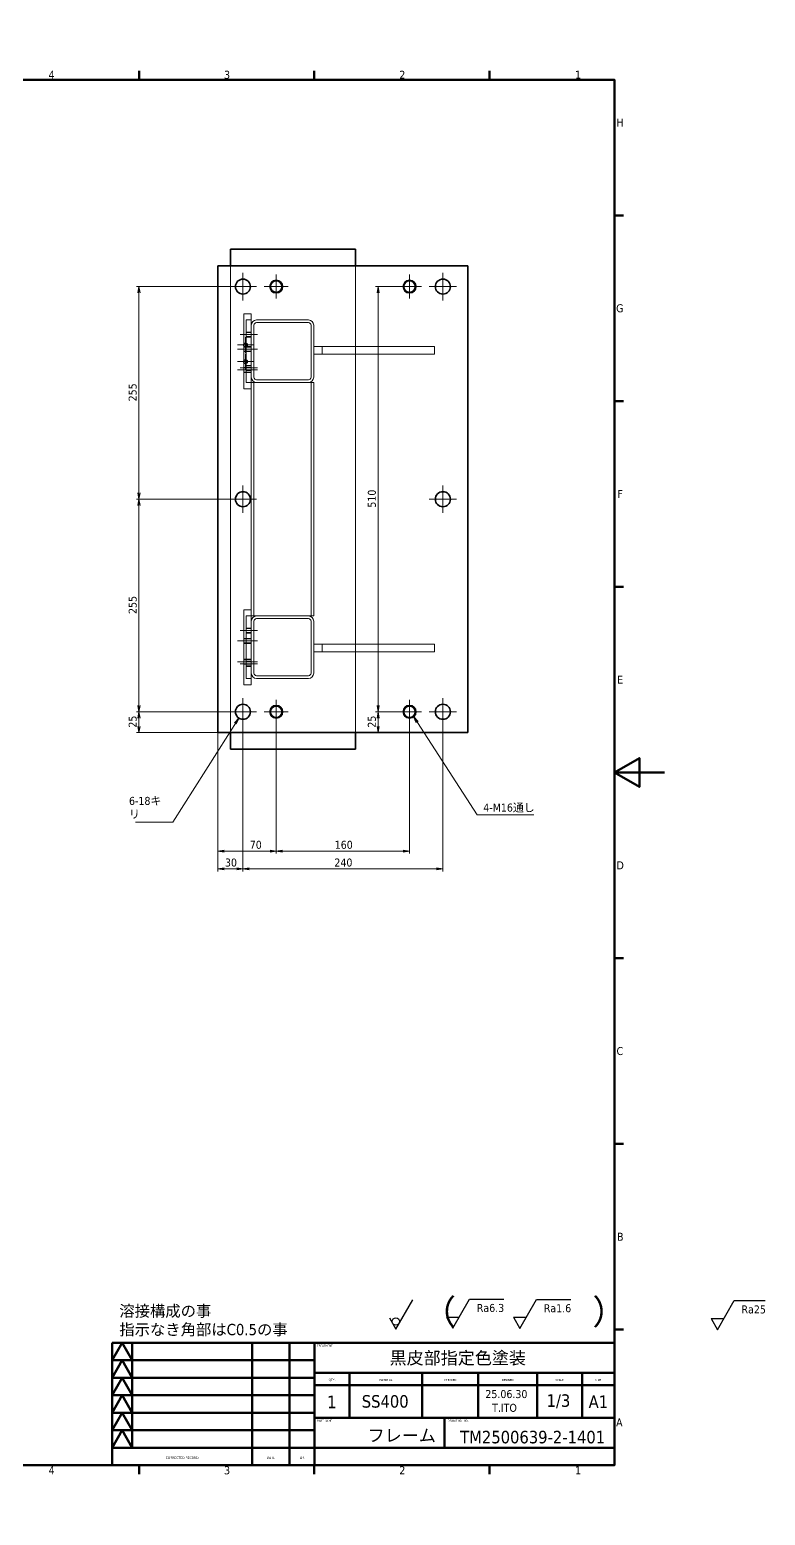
# Model space of a CAD drawing. Header units: millimetres. Extents: x 0 to 2644, y -211 to 1782.
# Drawn here: x 1761 to 2644, y 0 to 1782 of the extents above; entities that cross this region are included whole.
import ezdxf

# ---------------------------------------------------------------- set-up
doc = ezdxf.new("R2010")
doc.units = ezdxf.units.MM
doc.header["$LTSCALE"] = 3
for name, color, linetype, lineweight in [('Border (ISO)', 7, 'Continuous', 70), ('Center Mark (ISO)', 7, 'Continuous', 5), ('Centerline (ISO)', 7, 'Continuous', 5), ('Dimension (ISO)', 7, 'Continuous', 25), ('Hidden (ISO)', 7, 'Continuous', 5), ('Symbol (ISO)', 7, 'Continuous', 25), ('Visible (ISO)', 7, 'Continuous', 35), ('Visible Narrow (ISO)', 7, 'Continuous', 5)]:
    doc.layers.add(name, color=color, linetype=linetype, lineweight=lineweight)
doc.styles.add('MX_NOTE_STANDARD', font='tahoma.ttf')
doc.styles.add('Note Text (JIS)', font='tahoma.ttf')
doc.dimstyles.new('Default (JIS)', dxfattribs={"dimscale": 3, "dimtxt": 3.2, "dimasz": 2.5, "dimexe": 1, "dimexo": 0, "dimgap": 0.8, "dimtad": 1, "dimrnd": 1e-08, "dimdsep": 46, "dimtxsty": 'Note Text (JIS)', "dimblk": 'OPEN', "dimcen": 0.09, "dimdle": 10, "dimclrd": 7, "dimclre": 7, "dimclrt": 256, "dimadec": 0, "dimazin": 2, "dimtfac": 0.78125, "dimtmove": 0, "dimatfit": 3, "dimldrblk": 'OPEN', "dimfxl": 1, "dimtolj": 1, "dimtzin": 0, "dimlwd": 0, "dimlwe": 0, "dimarcsym": 0})
doc.dimstyles.new('Default (JIS)$7', dxfattribs={"dimscale": 3, "dimtxt": 3.2, "dimasz": 2.5, "dimexe": 1, "dimexo": 0, "dimgap": 0.8, "dimtad": 1, "dimrnd": 1e-08, "dimdsep": 46, "dimtxsty": 'Note Text (JIS)', "dimblk": 'OPEN', "dimcen": 0.09, "dimdle": 10, "dimclrd": 256, "dimclre": 7, "dimclrt": 256, "dimadec": 0, "dimazin": 2, "dimtfac": 0.78125, "dimtmove": 0, "dimatfit": 3, "dimldrblk": 'OPEN', "dimfxl": 1, "dimtolj": 1, "dimtzin": 0, "dimlwd": 0, "dimlwe": 0, "dimarcsym": 0})

# ---------------------------------------------------------------- blocks, each defined once
blk = doc.blocks.new('図面枠 既定の図面枠')
at = {"layer": 'Border (ISO)'}
for p, q in [((70.08, 574), (70.08, 577.6)), ((140.17, 574), (140.17, 577.6)), ((210.25, 574), (210.25, 577.6)), ((280.33, 574), (280.33, 577.6)), ((350.42, 574), (350.42, 577.6)), ((490.58, 574), (490.58, 577.6)), ((560.67, 574), (560.67, 577.6)), ((630.75, 574), (630.75, 577.6)), ((700.83, 574), (700.83, 577.6)), ((770.92, 574), (770.92, 577.6)), ((20, 519.75), (16.4, 519.75)), ((821, 519.75), (824.6, 519.75)), ((20, 445.5), (16.4, 445.5)), ((821, 445.5), (824.6, 445.5)), ((20, 371.25), (16.4, 371.25)), ((821, 371.25), (824.6, 371.25)), ((20, 222.75), (16.4, 222.75)), ((821, 222.75), (824.6, 222.75)), ((20, 148.5), (16.4, 148.5)), ((821, 148.5), (824.6, 148.5)), ((20, 74.25), (16.4, 74.25)), ((821, 74.25), (824.6, 74.25)), ((70.08, 20), (70.08, 16.4)), ((140.17, 20), (140.17, 16.4)), ((210.25, 20), (210.25, 16.4)), ((280.33, 20), (280.33, 16.4)), ((350.42, 20), (350.42, 16.4)), ((490.58, 20), (490.58, 16.4)), ((560.67, 20), (560.67, 16.4)), ((630.75, 20), (630.75, 16.4)), ((700.83, 20), (700.83, 16.4)), ((770.92, 20), (770.92, 16.4))]:
    blk.add_line(p, q, dxfattribs=at)
at = {"layer": 'Border (ISO)', "flags": 128}
for points in [[(420.5, 594), (420.5, 574), (414.73, 584), (426.27, 584), (420.5, 574)], [(20, 20), (20, 574), (821, 574), (821, 20), (20, 20)], [(0, 297), (20, 297), (10, 302.77), (10, 291.23), (20, 297)], [(841, 297), (821, 297), (831, 302.77), (831, 291.23), (821, 297)], [(420.5, 0), (420.5, 20), (414.73, 10), (426.27, 10), (420.5, 20)]]:
    blk.add_lwpolyline(points, dxfattribs=at)
at = {"layer": 'Border (ISO)', "char_height": 3.2, "attachment_point": 7, "style": 'MX_NOTE_STANDARD'}
for s, insert in [('12', (33.12, 574.4)), ('11', (103.2, 574.4)), ('10', (173.29, 574.33)), ('9', (244.23, 574.34)), ('8', (314.33, 574.33)), ('7', (384.47, 574.4)), ('6', (454.52, 574.33)), ('5', (524.69, 574.33)), ('4', (594.59, 574.4)), ('3', (664.8, 574.33)), ('2', (734.9, 574.4)), ('1', (805.24, 574.4)), ('H', (16.83, 555.28)), ('H', (821.83, 555.28)), ('G', (16.67, 480.96)), ('G', (821.67, 480.96)), ('F', (17.17, 406.78)), ('F', (822.17, 406.78)), ('E', (17.09, 332.53)), ('E', (822.09, 332.53)), ('D', (16.83, 258.28)), ('D', (821.83, 258.28)), ('C', (16.82, 183.97)), ('C', (821.82, 183.97)), ('B', (17.02, 109.78)), ('B', (822.02, 109.78)), ('A', (16.64, 35.53)), ('A', (821.64, 35.53)), ('12', (33.12, 16.4)), ('11', (103.2, 16.4)), ('10', (173.29, 16.33)), ('9', (244.23, 16.34)), ('8', (314.33, 16.33)), ('7', (384.47, 16.4)), ('6', (454.52, 16.33)), ('5', (524.69, 16.33)), ('4', (594.59, 16.4)), ('3', (664.8, 16.33)), ('2', (734.9, 16.4)), ('1', (805.24, 16.4))]:
    blk.add_mtext(s, dxfattribs=dict(at, insert=insert))
blk = doc.blocks.new('面の指示記号 ID1')
at = {"layer": 'Symbol (ISO)'}
for p, q in [((733.53, 74.48), (740.25, 86.13)), ((730.94, 78.96), (733.53, 74.48))]:
    blk.add_line(p, q, dxfattribs=at)
blk.add_circle((733.53, 77.47), 1.49, dxfattribs=at)
blk = doc.blocks.new('面の指示記号 ID2')
at = {"layer": 'Symbol (ISO)'}
for p, q in [((862.21, 74.19), (868.94, 85.84)), ((868.94, 85.84), (881.34, 85.84)), ((859.62, 78.67), (862.21, 74.19)), ((859.62, 78.67), (864.79, 78.67))]:
    blk.add_line(p, q, dxfattribs=at)
at = {"layer": 'Symbol (ISO)', "insert": (871.82, 80.66), "char_height": 3.2, "attachment_point": 7, "style": 'MX_NOTE_STANDARD'}
blk.add_mtext('Ra25', dxfattribs=at)
blk = doc.blocks.new('面の指示記号 ID3')
at = {"layer": 'Symbol (ISO)'}
for p, q in [((756.31, 74.78), (763.04, 86.43)), ((763.04, 86.43), (776.78, 86.43)), ((753.72, 79.26), (756.31, 74.78)), ((753.72, 79.26), (758.9, 79.26))]:
    blk.add_line(p, q, dxfattribs=at)
at = {"layer": 'Symbol (ISO)', "insert": (765.92, 81.24), "char_height": 3.2, "attachment_point": 7, "style": 'MX_NOTE_STANDARD'}
blk.add_mtext('Ra6.3', dxfattribs=at)
blk = doc.blocks.new('面の指示記号 ID4')
at = {"layer": 'Symbol (ISO)'}
for p, q in [((783.13, 74.68), (789.85, 86.33)), ((789.85, 86.33), (803.59, 86.33)), ((780.54, 79.16), (783.13, 74.68)), ((780.54, 79.16), (785.71, 79.16))]:
    blk.add_line(p, q, dxfattribs=at)
at = {"layer": 'Symbol (ISO)', "insert": (792.73, 81.14), "char_height": 3.2, "attachment_point": 7, "style": 'MX_NOTE_STANDARD'}
blk.add_mtext('Ra1.6', dxfattribs=at)
blk = doc.blocks.new('_Open')
at = {"color": 0, "linetype": 'ByBlock', "lineweight": -2}
for p, q in [((-1, 0.17), (0, 0)), ((-1, -0.17), (0, 0)), ((0, 0), (-1, 0))]:
    blk.add_line(p, q, dxfattribs=at)
blk = doc.blocks.new('*D70')
at = {"layer": 'Defpoints', "color": 0, "linetype": 'Continuous', "transparency": 16777216}
for p in [(2017, 1473.8), (1892.2, 1218.8), (2030.2, 1218.8)]:
    blk.add_point(p, dxfattribs=at)
at = {"layer": 'Dimension (ISO)', "color": 7, "linetype": 'Continuous', "lineweight": 0, "transparency": 16777216}
for p, q in [((2017, 1473.8), (1889.2, 1473.8)), ((1892.2, 1466.3), (1892.2, 1226.3)), ((2030.2, 1218.8), (1889.2, 1218.8))]:
    blk.add_line(p, q, dxfattribs=at)
at = {"layer": 'Dimension (ISO)', "color": 7, "linetype": 'Continuous', "lineweight": 0, "transparency": 16777216, "xscale": 7.5, "yscale": 7.5, "zscale": 7.5}
for p, rotation in [((1892.2, 1473.8), 90), ((1892.2, 1218.8), 270)]:
    blk.add_blockref('_Open', p, dxfattribs=dict(at, rotation=rotation))
at = {"layer": 'Dimension (ISO)', "linetype": 'Continuous', "lineweight": 5, "transparency": 16777216, "insert": (1879.8, 1336.2), "char_height": 9.6, "attachment_point": 1, "rotation": 90, "style": 'Note Text (JIS)'}
blk.add_mtext('\\A1;255', dxfattribs=at)
blk = doc.blocks.new('*D71')
at = {"layer": 'Defpoints', "color": 0, "linetype": 'Continuous', "transparency": 16777216}
for p in [(2017, 1218.8), (1892.2, 963.8), (2000.5, 963.8)]:
    blk.add_point(p, dxfattribs=at)
at = {"layer": 'Dimension (ISO)', "color": 7, "linetype": 'Continuous', "lineweight": 0, "transparency": 16777216}
for p, q in [((2017, 1218.8), (1889.2, 1218.8)), ((1892.2, 1211.3), (1892.2, 971.3)), ((2000.5, 963.8), (1889.2, 963.8))]:
    blk.add_line(p, q, dxfattribs=at)
at = {"layer": 'Dimension (ISO)', "color": 7, "linetype": 'Continuous', "lineweight": 0, "transparency": 16777216, "xscale": 7.5, "yscale": 7.5, "zscale": 7.5}
for p, rotation in [((1892.2, 1218.8), 90), ((1892.2, 963.8), 270)]:
    blk.add_blockref('_Open', p, dxfattribs=dict(at, rotation=rotation))
at = {"layer": 'Dimension (ISO)', "linetype": 'Continuous', "lineweight": 5, "transparency": 16777216, "insert": (1879.8, 1081.2), "char_height": 9.6, "attachment_point": 1, "rotation": 90, "style": 'Note Text (JIS)'}
blk.add_mtext('\\A1;255', dxfattribs=at)
blk = doc.blocks.new('*D72')
at = {"layer": 'Defpoints', "color": 0, "linetype": 'Continuous', "transparency": 16777216}
for p in [(1892.2, 963.8), (2000.5, 963.8), (1987, 938.8)]:
    blk.add_point(p, dxfattribs=at)
at = {"layer": 'Dimension (ISO)', "color": 7, "linetype": 'Continuous', "lineweight": 0, "transparency": 16777216}
for p, q in [((2000.5, 963.8), (1889.2, 963.8)), ((1892.2, 946.3), (1892.2, 956.3)), ((1987, 938.8), (1889.2, 938.8))]:
    blk.add_line(p, q, dxfattribs=at)
at = {"layer": 'Dimension (ISO)', "color": 7, "linetype": 'Continuous', "lineweight": 0, "transparency": 16777216, "xscale": 7.5, "yscale": 7.5, "zscale": 7.5}
for p, rotation in [((1892.2, 963.8), 90), ((1892.2, 938.8), 270)]:
    blk.add_blockref('_Open', p, dxfattribs=dict(at, rotation=rotation))
at = {"layer": 'Dimension (ISO)', "linetype": 'Continuous', "lineweight": 5, "transparency": 16777216, "insert": (1879.8, 944.8), "char_height": 9.6, "attachment_point": 1, "rotation": 90, "style": 'Note Text (JIS)'}
blk.add_mtext('\\A1;25', dxfattribs=at)
blk = doc.blocks.new('*D73')
at = {"layer": 'Defpoints', "color": 0, "linetype": 'Continuous', "transparency": 16777216}
for p in [(2017, 947.3), (2257, 947.3), (2257, 775.4)]:
    blk.add_point(p, dxfattribs=at)
at = {"layer": 'Dimension (ISO)', "color": 7, "linetype": 'Continuous', "lineweight": 0, "transparency": 16777216}
for p, q in [((2017, 947.3), (2017, 772.4)), ((2257, 947.3), (2257, 772.4)), ((2024.5, 775.4), (2249.5, 775.4))]:
    blk.add_line(p, q, dxfattribs=at)
at = {"layer": 'Dimension (ISO)', "color": 7, "linetype": 'Continuous', "lineweight": 0, "transparency": 16777216, "xscale": 7.5, "yscale": 7.5, "zscale": 7.5, "rotation": 180}
blk.add_blockref('_Open', (2017, 775.4), dxfattribs=at)
at = {"layer": 'Dimension (ISO)', "color": 7, "linetype": 'Continuous', "lineweight": 0, "transparency": 16777216, "xscale": 7.5, "yscale": 7.5, "zscale": 7.5}
blk.add_blockref('_Open', (2257, 775.4), dxfattribs=at)
at = {"layer": 'Dimension (ISO)', "linetype": 'Continuous', "lineweight": 5, "transparency": 16777216, "insert": (2126.8, 787.8), "char_height": 9.6, "attachment_point": 1, "style": 'Note Text (JIS)'}
blk.add_mtext('\\A1;240', dxfattribs=at)
blk = doc.blocks.new('*D74')
at = {"layer": 'Defpoints', "color": 0, "linetype": 'Continuous', "transparency": 16777216}
for p in [(2017, 947.3), (1987, 938.8), (1987, 775.4)]:
    blk.add_point(p, dxfattribs=at)
at = {"layer": 'Dimension (ISO)', "color": 7, "linetype": 'Continuous', "lineweight": 0, "transparency": 16777216}
for p, q in [((2017, 947.3), (2017, 772.4)), ((1987, 938.8), (1987, 772.4)), ((2009.5, 775.4), (1994.5, 775.4))]:
    blk.add_line(p, q, dxfattribs=at)
at = {"layer": 'Dimension (ISO)', "color": 7, "linetype": 'Continuous', "lineweight": 0, "transparency": 16777216, "xscale": 7.5, "yscale": 7.5, "zscale": 7.5, "rotation": 180}
blk.add_blockref('_Open', (1987, 775.4), dxfattribs=at)
at = {"layer": 'Dimension (ISO)', "color": 7, "linetype": 'Continuous', "lineweight": 0, "transparency": 16777216, "xscale": 7.5, "yscale": 7.5, "zscale": 7.5}
blk.add_blockref('_Open', (2017, 775.4), dxfattribs=at)
at = {"layer": 'Dimension (ISO)', "linetype": 'Continuous', "lineweight": 5, "transparency": 16777216, "insert": (1995.4, 787.8), "char_height": 9.6, "attachment_point": 1, "style": 'Note Text (JIS)'}
blk.add_mtext('\\A1;30', dxfattribs=at)
blk = doc.blocks.new('*D75')
at = {"layer": 'Defpoints', "color": 0, "linetype": 'Continuous', "transparency": 16777216}
for p in [(2202.6, 1473.8), (2179.3, 963.8), (2202.6, 963.8)]:
    blk.add_point(p, dxfattribs=at)
at = {"layer": 'Dimension (ISO)', "color": 7, "linetype": 'Continuous', "lineweight": 0, "transparency": 16777216}
for p, q in [((2202.6, 1473.8), (2176.3, 1473.8)), ((2179.3, 1466.3), (2179.3, 971.3)), ((2202.6, 963.8), (2176.3, 963.8))]:
    blk.add_line(p, q, dxfattribs=at)
at = {"layer": 'Dimension (ISO)', "color": 7, "linetype": 'Continuous', "lineweight": 0, "transparency": 16777216, "xscale": 7.5, "yscale": 7.5, "zscale": 7.5}
for p, rotation in [((2179.3, 1473.8), 90), ((2179.3, 963.8), 270)]:
    blk.add_blockref('_Open', p, dxfattribs=dict(at, rotation=rotation))
at = {"layer": 'Dimension (ISO)', "linetype": 'Continuous', "lineweight": 5, "transparency": 16777216, "insert": (2166.9, 1208.7), "char_height": 9.6, "attachment_point": 1, "rotation": 90, "style": 'Note Text (JIS)'}
blk.add_mtext('\\A1;510', dxfattribs=at)
blk = doc.blocks.new('*D76')
at = {"layer": 'Defpoints', "color": 0, "linetype": 'Continuous', "transparency": 16777216}
for p in [(2057, 949.4), (2217, 949.4), (2217, 796.7)]:
    blk.add_point(p, dxfattribs=at)
at = {"layer": 'Dimension (ISO)', "color": 7, "linetype": 'Continuous', "lineweight": 0, "transparency": 16777216}
for p, q in [((2057, 949.4), (2057, 793.7)), ((2217, 949.4), (2217, 793.7)), ((2064.5, 796.7), (2209.5, 796.7))]:
    blk.add_line(p, q, dxfattribs=at)
at = {"layer": 'Dimension (ISO)', "color": 7, "linetype": 'Continuous', "lineweight": 0, "transparency": 16777216, "xscale": 7.5, "yscale": 7.5, "zscale": 7.5, "rotation": 180}
blk.add_blockref('_Open', (2057, 796.7), dxfattribs=at)
at = {"layer": 'Dimension (ISO)', "color": 7, "linetype": 'Continuous', "lineweight": 0, "transparency": 16777216, "xscale": 7.5, "yscale": 7.5, "zscale": 7.5}
blk.add_blockref('_Open', (2217, 796.7), dxfattribs=at)
at = {"layer": 'Dimension (ISO)', "linetype": 'Continuous', "lineweight": 5, "transparency": 16777216, "insert": (2127.2, 809.1), "char_height": 9.6, "attachment_point": 1, "style": 'Note Text (JIS)'}
blk.add_mtext('\\A1;160', dxfattribs=at)
blk = doc.blocks.new('*D77')
at = {"layer": 'Defpoints', "color": 0, "linetype": 'Continuous', "transparency": 16777216}
for p in [(2057, 949.4), (1987, 938.8), (1987, 796.7)]:
    blk.add_point(p, dxfattribs=at)
at = {"layer": 'Dimension (ISO)', "color": 7, "linetype": 'Continuous', "lineweight": 0, "transparency": 16777216}
for p, q in [((2057, 949.4), (2057, 793.7)), ((1987, 938.8), (1987, 793.7)), ((2049.5, 796.7), (1994.5, 796.7))]:
    blk.add_line(p, q, dxfattribs=at)
at = {"layer": 'Dimension (ISO)', "color": 7, "linetype": 'Continuous', "lineweight": 0, "transparency": 16777216, "xscale": 7.5, "yscale": 7.5, "zscale": 7.5, "rotation": 180}
blk.add_blockref('_Open', (1987, 796.7), dxfattribs=at)
at = {"layer": 'Dimension (ISO)', "color": 7, "linetype": 'Continuous', "lineweight": 0, "transparency": 16777216, "xscale": 7.5, "yscale": 7.5, "zscale": 7.5}
blk.add_blockref('_Open', (2057, 796.7), dxfattribs=at)
at = {"layer": 'Dimension (ISO)', "linetype": 'Continuous', "lineweight": 5, "transparency": 16777216, "insert": (2025.2, 809.1), "char_height": 9.6, "attachment_point": 1, "style": 'Note Text (JIS)'}
blk.add_mtext('\\A1;70', dxfattribs=at)
blk = doc.blocks.new('*D78')
at = {"layer": 'Defpoints', "color": 0, "linetype": 'Continuous', "transparency": 16777216}
for p in [(2179.3, 963.8), (2217, 963.8), (2179.3, 938.8)]:
    blk.add_point(p, dxfattribs=at)
at = {"layer": 'Dimension (ISO)', "color": 7, "linetype": 'Continuous', "lineweight": 0, "transparency": 16777216}
for p, q in [((2217, 963.8), (2176.3, 963.8)), ((2179.3, 946.3), (2179.3, 956.3))]:
    blk.add_line(p, q, dxfattribs=at)
at = {"layer": 'Dimension (ISO)', "color": 7, "linetype": 'Continuous', "lineweight": 0, "transparency": 16777216, "xscale": 7.5, "yscale": 7.5, "zscale": 7.5}
for p, rotation in [((2179.3, 963.8), 90), ((2179.3, 938.8), 270)]:
    blk.add_blockref('_Open', p, dxfattribs=dict(at, rotation=rotation))
at = {"layer": 'Dimension (ISO)', "linetype": 'Continuous', "lineweight": 5, "transparency": 16777216, "insert": (2166.9, 944.8), "char_height": 9.6, "attachment_point": 1, "rotation": 90, "style": 'Note Text (JIS)'}
blk.add_mtext('\\A1;25', dxfattribs=at)

msp = doc.modelspace()

# ---------------------------------------------------------------- linework, layer by layer
at = {"color": 7, "linetype": 'Continuous', "lineweight": 50}
for p, q in [((1860.0002, 60), (1860.0002, 207.0002)), ((1860.0002, 207.0002), (2463, 207.0002)), ((1860.0002, 186.0002), (1872.0002, 207.0002)), ((1872.0002, 207.0002), (1884.0002, 186.0002)), ((1884.0002, 207.0002), (1884.0002, 81.0002)), ((2028.0002, 207.0002), (2028.0002, 60)), ((2073.0001, 207.0002), (2073.0001, 60)), ((2103.0001, 207.0002), (2103.0001, 60)), ((2463, 207.0002), (2463, 60)), ((1860.0002, 186.0002), (2103.0001, 186.0002)), ((1860.0002, 165.0002), (1872.0002, 186.0002)), ((1872.0002, 186.0001), (1884.0002, 165.0001)), ((1860.0002, 165.0002), (2103.0001, 165.0002)), ((1860.0002, 144.0002), (1872.0002, 165.0002)), ((1872.0002, 165.0001), (1884.0002, 144.0002)), ((2103.0001, 171.0002), (2463, 171.0002)), ((2145.0001, 117.0002), (2145.0001, 171.0002)), ((2232.0001, 171.0002), (2232.0001, 117.0002)), ((2299.5001, 171.0002), (2299.5001, 117.0002)), ((2370.0001, 171.0002), (2370.0001, 117.0002)), ((2424.0001, 171.0002), (2424.0001, 117.0002)), ((1860.0002, 144.0002), (2103.0001, 144.0002)), ((1860.0002, 123.0002), (1872.0002, 144.0002)), ((1872.0002, 144.0002), (1884.0002, 123.0002)), ((2463, 156.0002), (2103.0001, 156.0002)), ((1860.0002, 123.0002), (2103.0001, 123.0002)), ((1860.0002, 102.0002), (1872.0002, 123.0002)), ((1872.0002, 123.0002), (1884.0002, 102.0002)), ((2103.0001, 117.0002), (2463, 117.0002)), ((2259, 117.0002), (2259, 81.0002)), ((1860.0002, 102.0002), (2103.0001, 102.0002)), ((1860.0002, 81.0002), (1872.0002, 102.0002)), ((1872.0002, 102.0002), (1884.0002, 81.0002)), ((1860.0002, 81.0002), (2463, 81.0002)), ((2463, 60), (1860.0002, 60))]:
    msp.add_line(p, q, dxfattribs=at)
at = {"layer": 'Center Mark (ISO)', "linetype": 'Continuous'}
for p, q in [((2016.9806, 1490.3207), (2016.9806, 1457.3207)), ((2056.9806, 1488.2382), (2056.9806, 1459.4032)), ((2216.9806, 1488.2382), (2216.9806, 1459.4032)), ((2256.9806, 1490.3207), (2256.9806, 1457.3207)), ((2033.4806, 1473.8207), (2000.4806, 1473.8207)), ((2071.3981, 1473.8207), (2042.5631, 1473.8207)), ((2231.3981, 1473.8207), (2202.5631, 1473.8207)), ((2273.4806, 1473.8207), (2240.4806, 1473.8207)), ((2019.9806, 1413.3877), (2019.9806, 1394.2537)), ((2029.5476, 1403.8207), (2010.4136, 1403.8207)), ((2019.9806, 1393.3877), (2019.9806, 1374.2537)), ((2029.5476, 1383.8207), (2010.4136, 1383.8207)), ((2016.9806, 1235.3207), (2016.9806, 1202.3207)), ((2256.9806, 1235.3207), (2256.9806, 1202.3207)), ((2033.4806, 1218.8207), (2000.4806, 1218.8207)), ((2273.4806, 1218.8207), (2240.4806, 1218.8207)), ((2016.9806, 980.3207), (2016.9806, 947.3207)), ((2256.9806, 980.3207), (2256.9806, 947.3207)), ((2033.4806, 963.8207), (2000.4806, 963.8207)), ((2071.3981, 963.8207), (2042.5631, 963.8207)), ((2056.9806, 978.2382), (2056.9806, 949.4032)), ((2231.3981, 963.8207), (2202.5631, 963.8207)), ((2216.9806, 978.2382), (2216.9806, 949.4032)), ((2273.4806, 963.8207), (2240.4806, 963.8207))]:
    msp.add_line(p, q, dxfattribs=at)
at = {"layer": 'Centerline (ISO)', "linetype": 'Continuous'}
for p, q in [((2034.4806, 1416.3207), (2013.4806, 1416.3207)), ((2034.4806, 1398.8207), (2010.4806, 1398.8207)), ((2034.4806, 1373.8207), (2010.4806, 1373.8207)), ((2034.4806, 1376.3207), (2013.4806, 1376.3207)), ((2034.4806, 1061.3207), (2013.4806, 1061.3207)), ((2034.4806, 1048.8207), (2010.4806, 1048.8207)), ((2034.4806, 1023.8207), (2010.4806, 1023.8207)), ((2034.4806, 1021.3207), (2013.4806, 1021.3207))]:
    msp.add_line(p, q, dxfattribs=at)
at = {"layer": 'Hidden (ISO)'}
for p, q in [((2001.9806, 938.8207), (2001.9806, 1498.8207)), ((2151.9806, 1498.8207), (2151.9806, 938.8207)), ((2026.9806, 1441.3207), (2017.9806, 1441.3207)), ((2017.9806, 1351.3207), (2017.9806, 1441.3207)), ((2026.9806, 1433.8207), (2020.9806, 1433.8207)), ((2020.9806, 1358.8207), (2020.9806, 1433.8207)), ((2026.9806, 1433.8207), (2026.9806, 1441.3207)), ((2026.9806, 1427.4207), (2026.9806, 1433.8207)), ((2026.9806, 1427.4207), (2026.9806, 1365.2207)), ((2030.1806, 1365.2207), (2030.1806, 1427.4207)), ((2095.5806, 1433.8207), (2033.3806, 1433.8207)), ((2033.3806, 1430.6207), (2095.5806, 1430.6207)), ((2098.7806, 1427.4207), (2098.7806, 1365.2207)), ((2101.9806, 1365.2207), (2101.9806, 1427.4207)), ((2026.9806, 1419.3207), (2020.9806, 1419.3207)), ((2026.9806, 1418.7792), (2020.9806, 1418.7792)), ((2026.9806, 1413.8622), (2020.9806, 1413.8622)), ((2020.9806, 1413.3207), (2026.9806, 1413.3207)), ((2026.9806, 1401.8207), (2017.9806, 1401.8207)), ((2026.9806, 1401.2792), (2017.9806, 1401.2792)), ((2026.9806, 1396.3622), (2017.9806, 1396.3622)), ((2017.9806, 1395.8207), (2026.9806, 1395.8207)), ((2111.9806, 1401.8207), (2101.9806, 1401.8207)), ((2101.9806, 1392.8207), (2111.9806, 1392.8207)), ((2111.9806, 1392.8207), (2111.9806, 1401.8207)), ((2111.9806, 1401.8207), (2246.9806, 1401.8207)), ((2111.9806, 1392.8207), (2246.9806, 1392.8207)), ((2151.9806, 1401.8207), (2151.9806, 1392.8207)), ((2246.9806, 1392.8207), (2246.9806, 1401.8207)), ((2026.9806, 1376.8207), (2017.9806, 1376.8207)), ((2026.9806, 1376.2792), (2017.9806, 1376.2792)), ((2026.9806, 1379.3207), (2020.9806, 1379.3207)), ((2026.9806, 1378.7792), (2020.9806, 1378.7792)), ((2026.9806, 1373.8622), (2020.9806, 1373.8622)), ((2020.9806, 1373.3207), (2026.9806, 1373.3207)), ((2026.9806, 1371.3622), (2017.9806, 1371.3622)), ((2017.9806, 1370.8207), (2026.9806, 1370.8207)), ((2026.9806, 1358.8207), (2020.9806, 1358.8207)), ((2026.9806, 1358.8207), (2026.9806, 1365.2207)), ((2026.9806, 1358.8207), (2026.9806, 1078.8207)), ((2033.3806, 1358.8207), (2026.9806, 1358.8207)), ((2030.1806, 1358.8207), (2030.1806, 1078.8207)), ((2095.5806, 1362.0207), (2033.3806, 1362.0207)), ((2033.3806, 1358.8207), (2095.5806, 1358.8207)), ((2101.9806, 1358.8207), (2095.5806, 1358.8207)), ((2098.7806, 1358.8207), (2098.7806, 1078.8207)), ((2101.9806, 1358.8207), (2101.9806, 1078.8207)), ((2026.9806, 1351.3207), (2017.9806, 1351.3207)), ((2026.9806, 1086.3207), (2017.9806, 1086.3207)), ((2017.9806, 996.3207), (2017.9806, 1086.3207)), ((2026.9806, 1078.8207), (2020.9806, 1078.8207)), ((2020.9806, 1003.8207), (2020.9806, 1078.8207)), ((2026.9806, 1072.4207), (2026.9806, 1078.8207)), ((2033.3806, 1078.8207), (2026.9806, 1078.8207)), ((2026.9806, 1072.4207), (2026.9806, 1010.2207)), ((2030.1806, 1010.2207), (2030.1806, 1072.4207)), ((2095.5806, 1078.8207), (2033.3806, 1078.8207)), ((2033.3806, 1075.6207), (2095.5806, 1075.6207)), ((2101.9806, 1078.8207), (2095.5806, 1078.8207)), ((2098.7806, 1072.4207), (2098.7806, 1010.2207)), ((2101.9806, 1010.2207), (2101.9806, 1072.4207)), ((2026.9806, 1051.8207), (2017.9806, 1051.8207)), ((2026.9806, 1064.3207), (2020.9806, 1064.3207)), ((2026.9806, 1063.7792), (2020.9806, 1063.7792)), ((2026.9806, 1058.8622), (2020.9806, 1058.8622)), ((2020.9806, 1058.3207), (2026.9806, 1058.3207)), ((2026.9806, 1051.2792), (2017.9806, 1051.2792)), ((2026.9806, 1046.3622), (2017.9806, 1046.3622)), ((2017.9806, 1045.8207), (2026.9806, 1045.8207)), ((2111.9806, 1044.8207), (2101.9806, 1044.8207)), ((2101.9806, 1035.8207), (2111.9806, 1035.8207)), ((2111.9806, 1035.8207), (2111.9806, 1044.8207)), ((2111.9806, 1044.8207), (2246.9806, 1044.8207)), ((2111.9806, 1035.8207), (2246.9806, 1035.8207)), ((2151.9806, 1044.8207), (2151.9806, 1035.8207)), ((2246.9806, 1035.8207), (2246.9806, 1044.8207)), ((2026.9806, 1026.8207), (2017.9806, 1026.8207)), ((2026.9806, 1026.2792), (2017.9806, 1026.2792)), ((2026.9806, 1021.3622), (2017.9806, 1021.3622)), ((2017.9806, 1020.8207), (2026.9806, 1020.8207)), ((2026.9806, 1024.3207), (2020.9806, 1024.3207)), ((2026.9806, 1023.7792), (2020.9806, 1023.7792)), ((2026.9806, 1018.8622), (2020.9806, 1018.8622)), ((2020.9806, 1018.3207), (2026.9806, 1018.3207)), ((2026.9806, 1003.8207), (2020.9806, 1003.8207)), ((2026.9806, 1003.8207), (2026.9806, 1010.2207)), ((2026.9806, 996.3207), (2026.9806, 1003.8207)), ((2095.5806, 1007.0207), (2033.3806, 1007.0207)), ((2033.3806, 1003.8207), (2095.5806, 1003.8207)), ((2026.9806, 996.3207), (2017.9806, 996.3207))]:
    msp.add_line(p, q, dxfattribs=at)
for centre, radius in [((2019.9806, 1403.8207), 2.5), ((2019.9806, 1403.8207), 2.067), ((2019.9806, 1383.8207), 2.5), ((2019.9806, 1383.8207), 2.067)]:
    msp.add_circle(centre, radius, dxfattribs=at)
for centre, radius, start, end in [((2033.3806, 1427.4207), 6.4, 90, 180), ((2033.3806, 1427.4207), 3.2, 90, 180), ((2095.5806, 1427.4207), 6.4, 0, 90), ((2095.5806, 1427.4207), 3.2, 0, 90), ((2033.3806, 1365.2207), 6.4, 180, 270), ((2033.3806, 1365.2207), 3.2, 180, 270), ((2095.5806, 1365.2207), 3.2, 270, 0), ((2095.5806, 1365.2207), 6.4, 270, 0), ((2033.3806, 1072.4207), 6.4, 90, 180), ((2033.3806, 1072.4207), 3.2, 90, 180), ((2095.5806, 1072.4207), 6.4, 0, 90), ((2095.5806, 1072.4207), 3.2, 0, 90), ((2033.3806, 1010.2207), 6.4, 180, 270), ((2033.3806, 1010.2207), 3.2, 180, 270), ((2095.5806, 1010.2207), 3.2, 270, 0), ((2095.5806, 1010.2207), 6.4, 270, 0)]:
    msp.add_arc(centre, radius, start, end, dxfattribs=at)
at = {"layer": 'Visible (ISO)'}
for p, q in [((2001.9806, 1498.8207), (2001.9806, 1518.8207)), ((2001.9806, 1518.8207), (2151.9806, 1518.8207)), ((2151.9806, 1518.8207), (2151.9806, 1498.8207)), ((1986.9806, 938.8207), (1986.9806, 1498.8207)), ((1986.9806, 1498.8207), (2286.9806, 1498.8207)), ((2286.9806, 1498.8207), (2286.9806, 938.8207)), ((2286.9806, 938.8207), (1986.9806, 938.8207)), ((2001.9806, 918.8207), (2001.9806, 938.8207)), ((2151.9806, 938.8207), (2151.9806, 918.8207)), ((2151.9806, 918.8207), (2001.9806, 918.8207))]:
    msp.add_line(p, q, dxfattribs=at)
for centre, radius in [((2016.9806, 1473.8207), 9), ((2056.9806, 1473.8207), 6.9175), ((2216.9806, 1473.8207), 6.9175), ((2256.9806, 1473.8207), 9), ((2016.9806, 1218.8207), 9), ((2256.9806, 1218.8207), 9), ((2016.9806, 963.8207), 9), ((2056.9806, 963.8207), 6.9175), ((2216.9806, 963.8207), 6.9175), ((2256.9806, 963.8207), 9)]:
    msp.add_circle(centre, radius, dxfattribs=at)
at = {"layer": 'Visible Narrow (ISO)'}
for centre in [(2056.9806, 1473.8207), (2216.9806, 1473.8207), (2056.9806, 963.8207), (2216.9806, 963.8207)]:
    msp.add_circle(centre, 8, dxfattribs=at)

# ---------------------------------------------------------------- block references
at = {"xscale": 3, "yscale": 3, "zscale": 3}
msp.add_blockref('図面枠 既定の図面枠', (0, 0), dxfattribs=at)
at = {"layer": 'Symbol (ISO)', "xscale": 3, "yscale": 3, "zscale": 3}
for name in ['面の指示記号 ID1', '面の指示記号 ID3', '面の指示記号 ID4', '面の指示記号 ID2']:
    msp.add_blockref(name, (0, 0), dxfattribs=at)

# ---------------------------------------------------------------- texts
at = {"color": 7, "style": 'MX_NOTE_STANDARD'}
for s, insert, char_height, attachment_point, line_spacing_factor in [('\\fTahoma|b0|i0;{\\H2.5000;\\A1;TREATMENT}', (2105.9921, 204.6679), 7.5, 1, 0.341849), ('\\fTahoma|b0|i0;\\W1.20;{\\H2.5000;}\\fTahoma|b0|i0;\\W1.20;{\\H2.5000;\\A1;QTY.}', (2124.0001, 162.247), 7.5, 5, 0.341849), ('\\fTahoma|b0|i0;\\W1.04;{\\H2.5000;}\\fTahoma|b0|i0;\\W1.04;{\\H2.5000;\\A1;MATERIAL}', (2188.5001, 162.2502), 7.5, 5, 0.341849), ('\\fTahoma|b0|i0;{\\H2.5000;\\A1;CHECKED}', (2265.7501, 162.247), 7.5, 5, 0.341849), ('\\fTahoma|b0|i0;\\W1.05;{\\H2.5000;}\\fTahoma|b0|i0;\\W1.05;{\\H2.5000;\\A1;DESINED}', (2334.7501, 162.2502), 7.5, 5, 0.341849), ('\\fTahoma|b0|i0;{\\H2.5000;\\A1;SCALE}', (2397.0001, 162.247), 7.5, 5, 0.341849), ('\\fTahoma|b0|i0;\\W1.09;{\\H2.5000;}\\fTahoma|b0|i0;\\W1.09;{\\H2.5000;\\A1;SIZE}', (2443.5001, 162.2502), 7.5, 5, 0.341849), ('\\fTahoma|b0|i0;\\W1.05;{\\H2.5000;}\\fTahoma|b0|i0;\\W1.05;{\\H2.5000;\\A1;PART NAME}', (2106.0502, 114.6742), 7.5, 1, 0.341849), ('\\FMonotxt|b0|i0;\\W1.11;{\\H2.5000;DRAWING NO.}', (2262.6342, 114.6742), 7.5, 1, 0.341849), ('\\fTahoma|b0|i0;\\W1.03;{\\H3.0000;}\\fTahoma|b0|i0;\\W1.03;{\\H3.0000;\\A1;CORRECTED RECORD}', (1944.0002, 68.9963), 9, 5, 0.410219), ('\\fTahoma|b0|i0;{\\H3.0000;\\A1;DATE}', (2050.5002, 68.9963), 9, 5, 0.410219), ('\\fTahoma|b0|i0;{\\H3.0000;\\A1;DR}', (2088.0001, 68.9963), 9, 5, 0.410219)]:
    msp.add_mtext(s, dxfattribs=dict(at, insert=insert, char_height=char_height, attachment_point=attachment_point, line_spacing_factor=line_spacing_factor))
at = {"layer": 'Symbol (ISO)', "attachment_point": 1, "style": 'Note Text (JIS)'}
for s, insert, char_height, width in [('\\fTahoma|b0|i0;6-18キリ', (1880.2705, 861.7403), 9.6, 44.911509), ('\\fTahoma|b0|i0;4-M16通し', (2305.5503, 853.6925), 9.6, 59.319288), ('{\\fSimSun|b0|i0|c134|p2;（\u3000\u3000\u3000\u3000）}', (2231.8671, 259.0131), 30, 342.174484), ('{\\fSimSun|b0|i0|c134|p2;黒皮部指定色塗装}', (2193.0598, 196.2007), 15, 199.801845), ('\\fTahoma|b0|i0;{\\H0.0000;SS400}', (2159.6313, 144.1472), 15, 56.7423), ('\\fTahoma|b0|i0;25.06.30', (2308.0434, 150.2283), 9.6, 51.220747), ('\\fTahoma|b0|i0;{\\H0.0000;1/3}', (2381.4813, 145.0864), 15, 30.401133), ('\\fTahoma|b0|i0;{\\H0.0000;A1}', (2431.9732, 143.716), 15, 23.630469), ('\\fTahoma|b0|i0;T.ITO', (2316.1245, 133.6962), 9.6, 33.685577), ('{\\fSimSun|b0|i0|c134|p2;フレーム}', (2166.7428, 103.3006), 15, 90.982491), ('\\fTahoma|b0|i0;{\\H0.0000;TM2500639-2-1401}', (2277.7794, 101.3281), 15, 177.994323)]:
    msp.add_mtext(s, dxfattribs=dict(at, insert=insert, char_height=char_height, width=width))
at = {"layer": 'Symbol (ISO)', "insert": (1868.5811, 251.7893), "char_height": 13.5, "width": 190.772281, "attachment_point": 1, "line_spacing_factor": 0.987884, "style": 'Note Text (JIS)'}
msp.add_mtext('\\fTahoma|b0|i0;{\\H13.5000;溶接構成の事\\P}\\fTahoma|b0|i0;{\\H13.5000;指示なき角部はC0.5の事}', dxfattribs=at)
at = {"layer": 'Symbol (ISO)', "insert": (2118.096, 143.4443), "char_height": 15, "attachment_point": 1, "style": 'Note Text (JIS)'}
msp.add_mtext('\\fTahoma|b0|i0;{\\H0.0000;1}', dxfattribs=at)

# ---------------------------------------------------------------- dimensions: what is measured, and where the dimension line sits
at = {"layer": 'Dimension (ISO)', "color": 7, "linetype": 'Continuous', "lineweight": 5}
for base, p1, p2, angle, override, picture, middle in [((1892.1806, 1218.8207), (2016.9806, 1473.8207), (2030.1806, 1218.8207), 90, {"dimgap": 0.8, "dimdec": 2, "dimtol": 0, "dimlim": 0, "dimtp": 0, "dimtm": 0, "dimtdec": 2, "dimtofl": 0, "dimatfit": 1}, '*D70', (1892.1806, 1346.3207)), ((2179.3177, 963.8207), (2202.5631, 1473.8207), (2202.5631, 963.8207), 90, {"dimgap": 0.8, "dimdec": 2, "dimtol": 0, "dimlim": 0, "dimtp": 0, "dimtm": 0, "dimtdec": 2, "dimtofl": 0, "dimatfit": 1}, '*D75', (2179.3177, 1218.8207)), ((1892.1806, 963.8207), (2016.9806, 1218.8207), (2000.4806, 963.8207), 90, {"dimgap": 0.8, "dimdec": 2, "dimtol": 0, "dimlim": 0, "dimtp": 0, "dimtm": 0, "dimtdec": 2, "dimtofl": 0, "dimatfit": 1}, '*D71', (1892.1806, 1091.3207)), ((1892.1806, 963.8207), (1986.9806, 938.8207), (2000.4806, 963.8207), 90, {"dimgap": 0.8, "dimdec": 2, "dimtol": 0, "dimlim": 0, "dimtp": 0, "dimtm": 0, "dimtdec": 2, "dimtofl": 0, "dimatfit": 1}, '*D72', (1892.1806, 951.3207)), ((2179.3177, 963.8207), (2179.3177, 938.8207), (2216.9806, 963.8207), 90, {"dimgap": 0.8, "dimdec": 2, "dimse1": 1, "dimtol": 0, "dimlim": 0, "dimtp": 0, "dimtm": 0, "dimtdec": 2, "dimtofl": 0, "dimatfit": 1}, '*D78', (2179.3177, 951.3207)), ((1986.9806, 796.721), (2056.9806, 949.4032), (1986.9806, 938.8207), 180, {"dimgap": 0.8, "dimdec": 2, "dimtol": 0, "dimlim": 0, "dimtp": 0, "dimtm": 0, "dimtdec": 2, "dimtofl": 0, "dimatfit": 1}, '*D77', (2031.8053, 796.721)), ((1986.9806, 775.3541), (2016.9806, 947.3207), (1986.9806, 938.8207), 180, {"dimgap": 0.8, "dimdec": 2, "dimtol": 0, "dimlim": 0, "dimtp": 0, "dimtm": 0, "dimtdec": 2, "dimtofl": 0, "dimatfit": 1}, '*D74', (2001.9806, 775.3541)), ((2256.9806, 775.3541), (2016.9806, 947.3207), (2256.9806, 947.3207), 180, {"dimgap": 0.8, "dimdec": 2, "dimtol": 0, "dimlim": 0, "dimtp": 0, "dimtm": 0, "dimtdec": 2, "dimtofl": 0, "dimatfit": 1}, '*D73', (2136.9806, 775.3541)), ((2216.9806, 796.721), (2056.9806, 949.4032), (2216.9806, 949.4032), 180, {"dimgap": 0.8, "dimdec": 2, "dimtol": 0, "dimlim": 0, "dimtp": 0, "dimtm": 0, "dimtdec": 2, "dimtofl": 0, "dimatfit": 1}, '*D76', (2136.9806, 796.721))]:
    dim = msp.add_linear_dim(base=base, p1=p1, p2=p2, angle=angle, dimstyle='Default (JIS)', override=override, dxfattribs=at)
    dim.commit()
    dim.dimension.update_dxf_attribs({"geometry": picture, "text_midpoint": middle, "dimtype": 160})

# ---------------------------------------------------------------- leaders
at = {"layer": 'Symbol (ISO)', "lineweight": 5, "annotation_type": 0, "has_hookline": 1}
for points, hookline_direction, text_width in [([(2011.9348, 956.3682), (1932.682, 831.4102), (1925.182, 831.4102)], 1, 37.0282), ([(2222.1817, 957.7422), (2298.0503, 840.2269), (2305.5503, 840.2269)], 0, 60.6855)]:
    msp.add_leader(points, dimstyle='Default (JIS)$7', override={"dimgap": 0, "dimtad": 1}, dxfattribs=dict(at, hookline_direction=hookline_direction, text_width=text_width))

doc.saveas('drawing.dxf')
